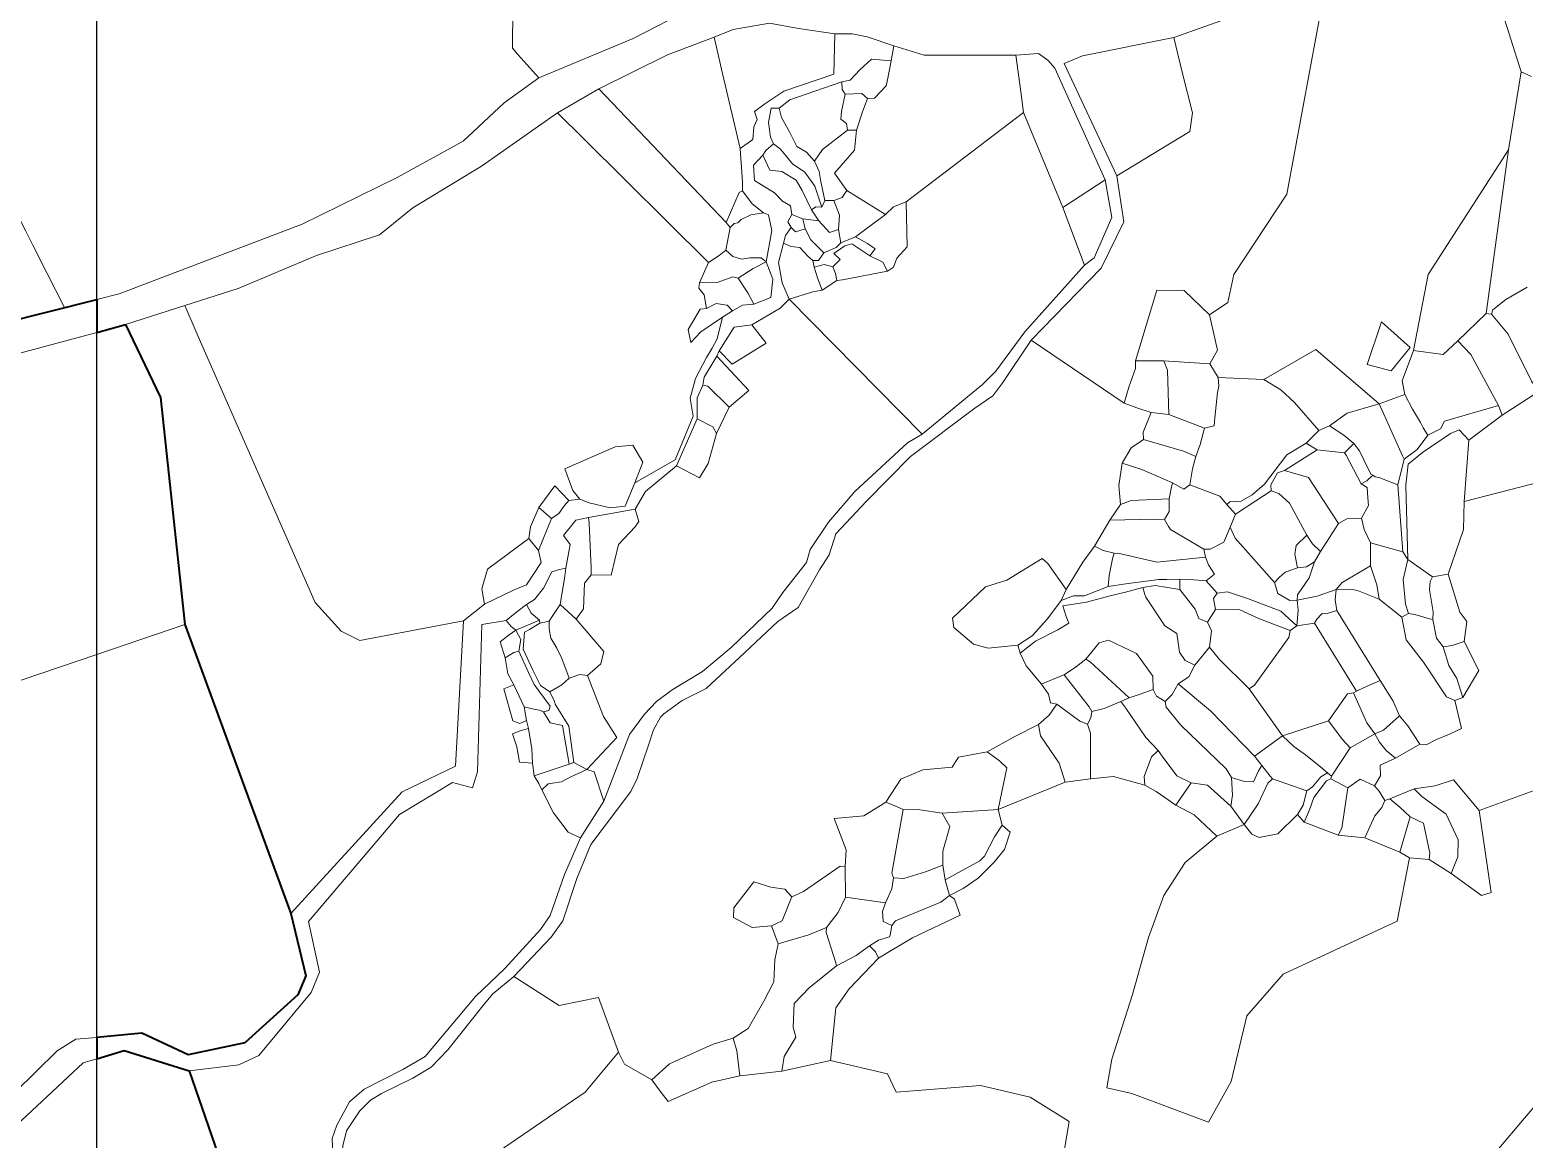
# Model space of a CAD drawing. Header units: metres. Extents: x 548568 to 557107, y 1817749 to 1829427.
# Drawn here: x 551983.1 to 552359.2, y 1822518.9 to 1822798.1 of the extents above; entities that cross this region are included whole.
import ezdxf

# ---------------------------------------------------------------- set-up
doc = ezdxf.new("R2010")
doc.units = ezdxf.units.M
doc.header["$LTSCALE"] = 28
doc.linetypes.add('LONG_DASHED', pattern=[7.5, 6, -1.5])
for name, color, linetype, lineweight in [('10', 7, 'Continuous', 13), ('23', 7, 'Continuous', 13), ('31', 7, 'Continuous', 13), ('32', 7, 'Continuous', 13), ('34', 7, 'LONG_DASHED', 40), ('54', 7, 'Continuous', 25)]:
    doc.layers.add(name, color=color, linetype=linetype, lineweight=lineweight)

msp = doc.modelspace()

# ---------------------------------------------------------------- linework, layer by layer
at = {"layer": '10'}
for p, q in [((552111.21, 1822786.01), (552105.96, 1822791.92)), ((552199.95, 1822790.29), (552198.92, 1822785.07)), ((552355.33, 1822767.86), (552358.45, 1822787.55)), ((552358.45, 1822787.55), (552361.1, 1822786.32)), ((552191.2, 1822772.86), (552188.89, 1822772.82)), ((552355.33, 1822767.86), (552349.67, 1822726.72)), ((552182.22, 1822759.89), (552183.2, 1822755.11)), ((552185.69, 1822762.01), (552188.8, 1822757.65)), ((552243.13, 1822753.41), (552253.82, 1822760.35)), ((552177.48, 1822757.65), (552179.9, 1822752.78)), ((552180.74, 1822758.74), (552182.45, 1822753.42)), ((552185.51, 1822755.18), (552183.2, 1822755.11)), ((552188.8, 1822757.65), (552198.49, 1822751.59)), ((552177.72, 1822750.52), (552174.91, 1822751.59)), ((552179.9, 1822752.78), (552181.74, 1822750.06)), ((552183.2, 1822755.11), (552182.45, 1822753.42)), ((552186.95, 1822751.43), (552186.67, 1822747.85)), ((552198.49, 1822751.59), (552190.9, 1822745.99)), ((552248.57, 1822738.88), (552243.13, 1822753.41)), ((552159.39, 1822748.34), (552158.31, 1822742.63)), ((552159.39, 1822748.34), (552158.41, 1822749.59)), ((552178.29, 1822748.02), (552177.72, 1822750.52)), ((552177.72, 1822750.52), (552181.74, 1822750.06)), ((552178.29, 1822748.02), (552179.67, 1822745.27)), ((552186.67, 1822747.85), (552187.22, 1822744.47)), ((552179.67, 1822745.27), (552182.99, 1822741.94)), ((552187.22, 1822744.47), (552190.9, 1822745.99)), ((552197.78, 1822739.59), (552194.57, 1822741.24)), ((552153.91, 1822739.53), (552151.71, 1822734.42)), ((552180.18, 1822740.07), (552180.53, 1822738.34)), ((552199, 1822737.36), (552197.78, 1822739.59)), ((552182.53, 1822732.59), (552186.21, 1822735.03)), ((552207.76, 1822696.29), (552174.26, 1822730.34)), ((552022.14, 1822728.68), (552025.54, 1822720.94)), ((552342.5, 1822719.82), (552349.67, 1822726.72)), ((552349.67, 1822726.72), (552350.99, 1822726.56)), ((552007.24, 1822723.9), (552011.24, 1822715.56)), ((552007.24, 1822723.9), (552011.24, 1822715.56)), ((552258.54, 1822704.1), (552235.18, 1822719.95)), ((552282.18, 1822710.63), (552280.14, 1822714)), ((552282.18, 1822710.63), (552293.7, 1822710.06)), ((552329.22, 1822706.34), (552322.78, 1822703.99)), ((552155.97, 1822696.51), (552159.15, 1822703.09)), ((552269.77, 1822701.29), (552265.37, 1822701.76)), ((552278.8, 1822697.87), (552269.77, 1822701.29)), ((552345.32, 1822694.83), (552353.67, 1822701.12)), ((552304.36, 1822694.05), (552307.55, 1822697.23)), ((552307.55, 1822697.23), (552310.23, 1822698.4)), ((552298.93, 1822687.2), (552307.16, 1822692.38)), ((552327.44, 1822683.62), (552329.05, 1822690.01)), ((552344.12, 1822679.38), (552384.94, 1822689.96)), ((552328.67, 1822666.71), (552327.44, 1822683.62)), ((552111.25, 1822677.86), (552114.45, 1822675.1)), ((552254.97, 1822674.65), (552257.66, 1822678.62)), ((552251.09, 1822668.17), (552254.97, 1822674.65)), ((552312.49, 1822673.84), (552307.95, 1822666.77)), ((552108.75, 1822670.04), (552111.18, 1822667.07)), ((552320.59, 1822663.19), (552320.54, 1822668.94)), ((552328.67, 1822666.71), (552320.54, 1822668.94)), ((552307.95, 1822666.77), (552306.46, 1822664.23)), ((552329.94, 1822664.78), (552328.67, 1822666.71)), ((552272.56, 1822657.2), (552272.59, 1822659.84)), ((552281.95, 1822656.31), (552279.21, 1822659.4)), ((552242.72, 1822654.46), (552239.23, 1822649.89)), ((552242.72, 1822654.46), (552243.99, 1822657.25)), ((552322.72, 1822654.82), (552328.43, 1822650.28)), ((552116.58, 1822653.42), (552120.62, 1822649.78)), ((552235.38, 1822645.59), (552239.23, 1822649.89)), ((552281.56, 1822652.17), (552279.5, 1822649.03)), ((552322.99, 1822634.37), (552312.08, 1822651.94)), ((552000, 1822640.9), (552022.15, 1822648.41)), ((552022.15, 1822648.41), (552048.8, 1822575.73)), ((552022.15, 1822648.41), (552048.8, 1822575.73)), ((552105.49, 1822646.96), (552111.4, 1822649.56)), ((552111.4, 1822649.56), (552111.46, 1822648.77)), ((552113.84, 1822649.23), (552111.46, 1822648.77)), ((552302.03, 1822648.1), (552300.38, 1822646.93)), ((552302.03, 1822648.1), (552306.44, 1822648.8)), ((552317.03, 1822631.69), (552306.44, 1822648.8)), ((552235.38, 1822645.59), (552231.8, 1822643.19)), ((552231.8, 1822643.19), (552232.41, 1822641.2)), ((552280.05, 1822642.74), (552276.36, 1822638.22)), ((552246.53, 1822637.86), (552248.88, 1822639.69)), ((552126.86, 1822638.49), (552123.49, 1822635.59)), ((552243.43, 1822635.75), (552241.12, 1822634.81)), ((552246.53, 1822637.86), (552243.43, 1822635.75)), ((552237.73, 1822633.44), (552241.12, 1822634.81)), ((552298.41, 1822620.44), (552290.01, 1822632.21)), ((552316.27, 1822631.23), (552317.03, 1822631.69)), ((552114.11, 1822627.89), (552113.74, 1822626.81)), ((552259.82, 1822630.01), (552257.73, 1822629.09)), ((552343.77, 1822630.06), (552341.76, 1822629.28)), ((552113.74, 1822626.81), (552112.43, 1822626.48)), ((552309.95, 1822624.19), (552298.41, 1822620.44)), ((552298.41, 1822620.44), (552291.4, 1822615.27)), ((552315.46, 1822617.37), (552321.63, 1822620.92)), ((552310.72, 1822610.25), (552315.46, 1822617.37)), ((552333.01, 1822618.34), (552326.86, 1822614.77)), ((552110.04, 1822610.32), (552109.68, 1822613.5)), ((552110.04, 1822610.32), (552118.84, 1822613.26)), ((552118.84, 1822613.26), (552120.09, 1822613.73)), ((552120.09, 1822613.73), (552123.29, 1822611.9)), ((552293.22, 1822612.97), (552291.4, 1822615.27)), ((552226.83, 1822601.86), (552243.71, 1822608.77)), ((552243.71, 1822608.77), (552250.1, 1822609.59)), ((552275.41, 1822608.6), (552271.56, 1822602.92)), ((552295.89, 1822609.58), (552304.55, 1822606.53)), ((552310.72, 1822610.25), (552309.76, 1822611.07)), ((552310.6, 1822609.6), (552310.72, 1822610.25)), ((552310.6, 1822609.6), (552314.84, 1822607.33)), ((552347.94, 1822601.61), (552370.35, 1822609.8)), ((552331.57, 1822607.05), (552325.42, 1822604.57)), ((552212.79, 1822600.94), (552226.83, 1822601.86)), ((552227.88, 1822597.95), (552226.83, 1822601.86)), ((552285.42, 1822602.72), (552288.78, 1822598.06)), ((552324.19, 1822604.12), (552325.42, 1822604.57)), ((552350.95, 1822580.95), (552347.94, 1822601.61)), ((552281.86, 1822595.19), (552288.78, 1822598.06)), ((552302.16, 1822600.62), (552303.87, 1822598.72)), ((552303.87, 1822598.72), (552312.43, 1822595.39)), ((552312.43, 1822595.39), (552319.15, 1822594.72)), ((552319.15, 1822594.72), (552327.93, 1822591.11)), ((552330.39, 1822589.74), (552335.34, 1822589.29)), ((552188.38, 1822587.52), (552188.41, 1822579.79)), ((552212.92, 1822587.83), (552213.51, 1822584.14)), ((552335.34, 1822589.29), (552340.88, 1822585.74)), ((552213.51, 1822584.14), (552214.61, 1822580.2)), ((552188.41, 1822579.79), (552198.48, 1822578.41)), ((552171.52, 1822568.06), (552169.82, 1822572.58)), ((552172.39, 1822536), (552184.68, 1822538.7)), ((552172.39, 1822536), (552161.81, 1822534.85)), ((552369.26, 1822535.99), (552350.95, 1822514.3)), ((552240.7, 1822499.4), (552244.74, 1822523.37))]:
    msp.add_line(p, q, dxfattribs=at)
for points in [[(552358.45, 1822787.55), (552350.67, 1822812.29), (552347.79, 1822821.47)], [(552105.96, 1822791.92), (552104.58, 1822793.47), (552104.82, 1822813.54)], [(552280.07, 1822726.39), (552284.62, 1822729.44), (552286.2, 1822736.53), (552299.51, 1822756.73), (552307.24, 1822798.37), (552309.15, 1822808.69)], [(552155.35, 1822796.25), (552157.5, 1822787.07), (552161.93, 1822768.2)], [(552256.68, 1822761.37), (552275.12, 1822772.5), (552275.74, 1822777.23), (552273.19, 1822787.45), (552271.02, 1822796.13)], [(552233.25, 1822777.32), (552232.63, 1822781.92), (552231.31, 1822791.74)], [(552126.36, 1822783.23), (552133.13, 1822776.12), (552158.41, 1822749.59)], [(552188.89, 1822772.82), (552188.68, 1822774.52), (552187.24, 1822775.64), (552187.38, 1822777.52), (552188.34, 1822781.89)], [(552188.34, 1822781.89), (552187.61, 1822783.11), (552187.52, 1822785.02)], [(552188.34, 1822781.89), (552192.53, 1822782.04), (552193.99, 1822780.83)], [(552198.92, 1822785.07), (552198.7, 1822783.98), (552195.7, 1822780.88), (552193.99, 1822780.83)], [(552171.7, 1822778.42), (552172.31, 1822776), (552174.4, 1822772.22), (552176.15, 1822768.74), (552178.6, 1822767.28), (552180.65, 1822765.05)], [(552193.99, 1822780.83), (552192.74, 1822777.49), (552191.2, 1822772.86)], [(552115.96, 1822777.2), (552122.66, 1822770.55), (552153.91, 1822739.53)], [(552243.13, 1822753.41), (552233.25, 1822777.32), (552203.68, 1822754.78)], [(552180.65, 1822765.05), (552182.62, 1822768.01), (552188.89, 1822772.82)], [(552191.2, 1822772.86), (552190.69, 1822767.81), (552185.69, 1822762.01)], [(551950.71, 1822748.82), (551971.61, 1822768.04), (551982.1, 1822747.44), (551983.91, 1822743.89), (551987.45, 1822736.92), (551991.89, 1822728.19)], [(552167.61, 1822766.57), (552169.37, 1822762.77), (552172.41, 1822762.47), (552176.02, 1822760.27), (552177.48, 1822757.65)], [(552180.74, 1822758.74), (552178.17, 1822762.3), (552175.11, 1822764.37), (552172.08, 1822768.04), (552170.31, 1822769.37)], [(552355.33, 1822767.86), (552335.07, 1822736.55), (552331.38, 1822717.38)], [(552180.65, 1822765.05), (552181.8, 1822762.46), (552182.22, 1822759.89)], [(552158.41, 1822749.59), (552161.67, 1822757.12), (552162.51, 1822757.6)], [(552188.8, 1822757.65), (552187.55, 1822755.93), (552185.51, 1822755.18), (552186.95, 1822751.43)], [(552159.39, 1822748.34), (552160.41, 1822749.34), (552161.35, 1822749.55), (552162.17, 1822750.36), (552164.63, 1822751.56), (552167.8, 1822752.02)], [(552182.45, 1822753.42), (552180.96, 1822753.55), (552179.9, 1822752.78)], [(552203.68, 1822754.78), (552200.5, 1822753.53), (552198.49, 1822751.59)], [(552201.32, 1822740.66), (552203.94, 1822743.48), (552203.68, 1822754.78)], [(552174.74, 1822748.38), (552175.8, 1822747.22), (552178.29, 1822748.02)], [(552181.74, 1822750.06), (552184.43, 1822747.11), (552186.67, 1822747.85)], [(552172.82, 1822744.38), (552174.65, 1822743.59), (552176.92, 1822743.32), (552178.93, 1822741.17), (552180.18, 1822740.07)], [(552182.99, 1822741.94), (552186.05, 1822743.33), (552187.22, 1822744.47)], [(552194.57, 1822741.24), (552190.05, 1822744.24), (552188.27, 1822743.71), (552185.53, 1822741.79), (552187.08, 1822740.28), (552185.27, 1822738.43)], [(552190.9, 1822745.99), (552193.99, 1822744.32), (552195.93, 1822742.95), (552194.57, 1822741.24)], [(552158.31, 1822742.63), (552156.66, 1822741.26), (552153.91, 1822739.53)], [(552168.45, 1822739.7), (552167.17, 1822740.74), (552164.35, 1822740.71), (552162.32, 1822740.41), (552160.05, 1822741.07), (552158.31, 1822742.63)], [(552182.99, 1822741.94), (552181.65, 1822740.08), (552180.18, 1822740.07)], [(552199, 1822737.36), (552200.54, 1822738.33), (552201.32, 1822740.66)], [(552161.45, 1822735.57), (552165.15, 1822738.01), (552168.45, 1822739.7)], [(552185.27, 1822738.43), (552183.09, 1822739.01), (552180.53, 1822738.34)], [(552180.53, 1822738.34), (552181.41, 1822735.71), (552182.53, 1822732.59)], [(552186.21, 1822735.03), (552185.92, 1822736.76), (552185.27, 1822738.43)], [(552186.21, 1822735.03), (552187.65, 1822735.15), (552199, 1822737.36)], [(552151.71, 1822734.42), (552151.5, 1822733.05), (552152.82, 1822731.43), (552153.45, 1822728)], [(552151.71, 1822734.42), (552156.09, 1822734.54), (552160.07, 1822735.91), (552161.45, 1822735.57)], [(552161.45, 1822735.57), (552163.87, 1822731.9), (552165.32, 1822729.04)], [(552350.99, 1822726.56), (552351.36, 1822727.63), (552354.62, 1822730.26), (552359.99, 1822733.29)], [(552159.96, 1822727.36), (552158.65, 1822728.77), (552155.91, 1822729.2), (552153.45, 1822728)], [(552174.26, 1822730.34), (552180.19, 1822732.12), (552182.53, 1822732.59)], [(552280.07, 1822726.39), (552273.65, 1822732.45), (552266.82, 1822732.59), (552261.45, 1822714.79)], [(552153.45, 1822728), (552151.85, 1822727.83), (552148.82, 1822722.65), (552149.5, 1822719.41), (552152.05, 1822722.05), (552157.46, 1822725.81)], [(552280.14, 1822714), (552282.03, 1822717.51), (552280.07, 1822726.39)], [(552362.92, 1822707.06), (552361.05, 1822709.64), (552355.22, 1822721.51), (552350.99, 1822726.56)], [(552156.62, 1822717.28), (552159.88, 1822713.94), (552168.43, 1822719.27), (552164.86, 1822723.85)], [(552025.54, 1822720.94), (552054.96, 1822653.95), (552061.47, 1822646.75), (552066.23, 1822644.42), (552092.25, 1822649.37)], [(552293.7, 1822710.06), (552306.78, 1822717.65), (552322.78, 1822703.99)], [(552331.38, 1822717.38), (552338.85, 1822716.35), (552342.5, 1822719.82)], [(552352.81, 1822703.57), (552345.78, 1822716.4), (552342.5, 1822719.82)], [(552011.24, 1822715.56), (552016.03, 1822705.57), (552022.15, 1822648.41)], [(552011.24, 1822715.56), (552016.03, 1822705.57), (552022.15, 1822648.41)], [(552159.15, 1822703.09), (552164.1, 1822707.29), (552156.02, 1822715.96)], [(552261.45, 1822714.79), (552261.42, 1822712.88), (552259.77, 1822708.15), (552258.54, 1822704.1)], [(552261.45, 1822714.79), (552268.57, 1822714.82), (552280.14, 1822714)], [(552269.77, 1822701.29), (552269.46, 1822712.48), (552268.57, 1822714.82)], [(552329.22, 1822706.34), (552328.52, 1822709.78), (552331.38, 1822717.38)], [(552278.8, 1822697.87), (552281.24, 1822698.47), (552281.34, 1822700.45), (552282.06, 1822706.83), (552282.38, 1822708.42), (552282.18, 1822710.63)], [(552293.7, 1822710.06), (552298.01, 1822707.47), (552301.44, 1822704.28), (552307.55, 1822697.23)], [(552152.48, 1822708.68), (552153.79, 1822708.4), (552159.15, 1822703.09)], [(552334.97, 1822696.07), (552333.8, 1822697.89), (552333.1, 1822699.3), (552331.12, 1822702.66), (552329.22, 1822706.34)], [(552362.92, 1822707.06), (552353.67, 1822701.12), (552352.81, 1822703.57)], [(552258.54, 1822704.1), (552261.75, 1822702.94), (552265.37, 1822701.76)], [(552322.78, 1822703.99), (552314.7, 1822701.59), (552310.23, 1822698.4)], [(552329.05, 1822690.01), (552328.61, 1822690.91), (552322.78, 1822703.99)], [(552334.97, 1822696.07), (552338.17, 1822697.65), (552339.22, 1822699.64), (552352.81, 1822703.57)], [(552151.1, 1822700.23), (552155.01, 1822698.2), (552155.97, 1822696.51)], [(552263.4, 1822694.95), (552263.31, 1822696.87), (552265.37, 1822701.76)], [(552145.9, 1822688.39), (552151.7, 1822685.38), (552153.86, 1822688.95), (552155.97, 1822696.51)], [(552276.56, 1822690.74), (552277.65, 1822693.75), (552278.8, 1822697.87)], [(552310.23, 1822698.4), (552313.88, 1822696.07), (552316.4, 1822694)], [(552329.05, 1822690.01), (552332.29, 1822692.45), (552334.97, 1822696.07)], [(551929.26, 1822693.79), (551948.48, 1822623.42), (552000, 1822640.9)], [(552121.53, 1822680.01), (552119.84, 1822682.13), (552117.78, 1822687.63), (552130.46, 1822693.11), (552134.91, 1822693.55), (552137.41, 1822689.29), (552135.37, 1822684.05)], [(552258.05, 1822689), (552260.29, 1822692.93), (552263.4, 1822694.95)], [(552263.4, 1822694.95), (552273.46, 1822692.05), (552276.56, 1822690.74)], [(552284.41, 1822678.67), (552285.16, 1822679.26), (552288.04, 1822679.45), (552290.74, 1822681.03), (552293.89, 1822683.76), (552297.93, 1822689.01), (552299.47, 1822691.17), (552304.36, 1822694.05)], [(552316.4, 1822694), (552314.92, 1822692.59), (552314.05, 1822691.61), (552307.16, 1822692.38), (552304.36, 1822694.05)], [(552314.05, 1822691.61), (552314.42, 1822691.04), (552318.22, 1822683.83)], [(552321.16, 1822685.97), (552320.71, 1822686.16), (552319.98, 1822687.6), (552317.79, 1822692.17), (552316.4, 1822694)], [(552258.05, 1822689), (552257.22, 1822683.43), (552257.66, 1822678.62)], [(552270.69, 1822684.1), (552263.03, 1822687.4), (552258.05, 1822689)], [(552276.56, 1822690.74), (552275.74, 1822687.64), (552275.12, 1822683.61)], [(552269.91, 1822680.07), (552270.36, 1822682.65), (552270.69, 1822684.1)], [(552270.69, 1822684.1), (552273.59, 1822682.53), (552275.12, 1822683.61)], [(552298.93, 1822687.2), (552297.11, 1822686.61), (552295.46, 1822683.59), (552295.57, 1822682.11)], [(552298.93, 1822687.2), (552304.92, 1822685.43), (552312.49, 1822673.84)], [(552318.22, 1822683.83), (552319.67, 1822684.61), (552321.16, 1822685.97)], [(552318.31, 1822675.19), (552320.02, 1822678.38), (552319.92, 1822680.32), (552319.7, 1822682.94), (552318.22, 1822683.83)], [(552321.16, 1822685.97), (552321.72, 1822685.62), (552322.88, 1822685.33), (552327.44, 1822683.62)], [(552111.25, 1822677.86), (552115.3, 1822683.35), (552118.76, 1822679.61)], [(552257.66, 1822678.62), (552260.28, 1822679.6), (552269.91, 1822680.07)], [(552269.91, 1822680.07), (552269.86, 1822676.9), (552268.7, 1822674.87)], [(552275.12, 1822683.61), (552282.65, 1822680.71), (552284.41, 1822678.67)], [(552295.57, 1822682.11), (552291.67, 1822679.59), (552286.58, 1822676.17)], [(552304.51, 1822670.93), (552300.19, 1822678.94), (552297.52, 1822681.42), (552295.57, 1822682.11)], [(552111.25, 1822677.86), (552109.17, 1822673.01), (552108.75, 1822670.04)], [(552135.45, 1822672.97), (552136.42, 1822674.31), (552135.45, 1822677.47)], [(552284.41, 1822678.67), (552286.58, 1822676.17), (552285.21, 1822672.92)], [(552124.38, 1822660.91), (552124.38, 1822662.63), (552123.94, 1822673.96), (552123.71, 1822675.35)], [(552135.45, 1822672.97), (552131.33, 1822668.53), (552129.44, 1822660.83), (552124.38, 1822660.91)], [(552268.7, 1822674.87), (552266.18, 1822674.91), (552254.97, 1822674.65)], [(552268.7, 1822674.87), (552269.71, 1822673.1), (552270.26, 1822672.33), (552278.59, 1822667.36), (552279.06, 1822665.34)], [(552278.59, 1822667.36), (552280.2, 1822667.41), (552283.65, 1822669.19), (552285.21, 1822672.92)], [(552285.21, 1822672.92), (552286.51, 1822670.14), (552296.39, 1822659.01)], [(552312.49, 1822673.84), (552314.64, 1822675.04), (552318.31, 1822675.19)], [(552320.54, 1822668.94), (552318.96, 1822672.33), (552318.31, 1822675.19)], [(552097.54, 1822653.52), (552096.92, 1822657.44), (552098.36, 1822662.39), (552108.75, 1822670.04)], [(552302.17, 1822662.66), (552301.48, 1822666.14), (552301.87, 1822668.35), (552304.51, 1822670.93)], [(552304.51, 1822670.93), (552305.99, 1822668.76), (552307.95, 1822666.77)], [(552231.8, 1822643.19), (552224.36, 1822642.47), (552220.6, 1822643.48), (552215.68, 1822647.71), (552215.33, 1822650.06), (552223.7, 1822657.91), (552228.99, 1822659.58), (552237.9, 1822665.04), (552239.34, 1822663.82), (552243.99, 1822657.25)], [(552243.99, 1822657.25), (552248.18, 1822664.1), (552251.09, 1822668.17)], [(552251.09, 1822668.17), (552253.24, 1822667.02), (552256.02, 1822666.36)], [(552256.02, 1822666.36), (552255.66, 1822664.92), (552254.8, 1822660.78), (552254.55, 1822657.95)], [(552256.02, 1822666.36), (552257.72, 1822666.23), (552266.82, 1822664.08), (552279.06, 1822665.34)], [(552279.21, 1822659.4), (552281.32, 1822661.09), (552279.8, 1822663.43), (552279.06, 1822665.34)], [(552118.06, 1822662.61), (552117.82, 1822660.59), (552116.58, 1822653.42)], [(552296.39, 1822659.01), (552297.53, 1822660.28), (552299.12, 1822661.57), (552302.17, 1822662.66)], [(552302.1, 1822654.59), (552302.19, 1822655.92), (552305.12, 1822660.14), (552306.46, 1822664.23)], [(552306.46, 1822664.23), (552304.41, 1822662.98), (552302.17, 1822662.66)], [(552311.95, 1822657.2), (552313.39, 1822659.03), (552320.59, 1822663.19)], [(552322.72, 1822654.82), (552322.12, 1822658.42), (552320.59, 1822663.19)], [(552330.09, 1822651.16), (552329.36, 1822653.58), (552328.75, 1822659.72), (552329.94, 1822664.78)], [(552120.62, 1822649.78), (552122.45, 1822652.39), (552122.76, 1822658.81), (552124.38, 1822660.91)], [(552242.72, 1822654.46), (552245.81, 1822655.61), (552248.59, 1822655.63), (552254.55, 1822657.95)], [(552263.3, 1822657.71), (552258.91, 1822656.57), (552255.06, 1822655.64), (552249.06, 1822654.03), (552243.16, 1822653.12)], [(552254.55, 1822657.95), (552258.97, 1822658.69), (552267.26, 1822659.76), (552269.34, 1822659.74), (552272.59, 1822659.84)], [(552272.56, 1822657.2), (552266.36, 1822658.22), (552263.3, 1822657.71)], [(552276.36, 1822638.22), (552273.91, 1822639.33), (552272.52, 1822641.43), (552271.79, 1822646.15), (552268.79, 1822648.09), (552263.98, 1822655.32), (552263.78, 1822655.98), (552263.3, 1822657.71)], [(552279.21, 1822659.4), (552275.07, 1822659.75), (552272.59, 1822659.84)], [(552302.1, 1822654.59), (552300.28, 1822654.48), (552297.2, 1822656.2), (552296.39, 1822659.01)], [(552336.27, 1822649.66), (552336.33, 1822651.64), (552335.43, 1822657.13), (552335.6, 1822659.27), (552336.19, 1822660.44)], [(552340.08, 1822661.09), (552343.03, 1822651.54), (552344.81, 1822649.19), (552344.13, 1822644.12)], [(552279.5, 1822649.03), (552277.38, 1822649.95), (552276.44, 1822652.29), (552272.56, 1822657.2)], [(552281.56, 1822652.17), (552281.05, 1822654.95), (552281.95, 1822656.31)], [(552281.95, 1822656.31), (552284.6, 1822656.65), (552289.83, 1822654.87), (552297.99, 1822651.75), (552302.03, 1822648.1)], [(552302.1, 1822654.59), (552302.38, 1822652.03), (552302.03, 1822648.1)], [(552311.95, 1822657.2), (552307.12, 1822655.56), (552302.1, 1822654.59)], [(552312.08, 1822651.94), (552311.63, 1822654.67), (552311.95, 1822657.2)], [(552311.95, 1822657.2), (552315.56, 1822657.32), (552317.26, 1822657.01), (552322.72, 1822654.82)], [(552111.4, 1822649.56), (552109.28, 1822651.28), (552108.11, 1822653.43)], [(552113.84, 1822649.23), (552114.62, 1822650.4), (552116.58, 1822653.42)], [(552244.6, 1822648.79), (552243.96, 1822650.44), (552243.16, 1822653.12)], [(552300.38, 1822646.93), (552292.58, 1822649.84), (552287.65, 1822652.15), (552281.56, 1822652.17)], [(552306.44, 1822648.8), (552307.01, 1822649.73), (552308.36, 1822651.18), (552309.43, 1822651.09), (552312.08, 1822651.94)], [(552341.76, 1822629.28), (552339.71, 1822630.22), (552333.86, 1822638.95), (552329.51, 1822644.6), (552328.43, 1822650.28), (552330.09, 1822651.16)], [(552330.09, 1822651.16), (552331.72, 1822650.94), (552335.41, 1822649.89), (552336.27, 1822649.66)], [(552102.8, 1822640.06), (552101.55, 1822644.1), (552103.8, 1822645.79), (552105.49, 1822646.96)], [(552103.06, 1822649.44), (552104.31, 1822647.91), (552105.49, 1822646.96)], [(552105.49, 1822646.96), (552106.71, 1822644.65), (552106.2, 1822641.75)], [(552111.46, 1822648.77), (552108.9, 1822647.16), (552107.66, 1822646.46), (552107.3, 1822642.21), (552109.7, 1822636.96), (552111.66, 1822633.09), (552114.01, 1822631.46)], [(552113.84, 1822649.23), (552113.88, 1822647.36), (552114.25, 1822645), (552115.75, 1822642.45), (552117.07, 1822639.87), (552118.85, 1822634.93)], [(552120.62, 1822649.78), (552127.62, 1822641.67), (552126.86, 1822638.49)], [(552232.41, 1822641.2), (552236.24, 1822644.23), (552241.87, 1822647.11), (552244.6, 1822648.79)], [(552280.05, 1822642.74), (552280.51, 1822646.83), (552279.5, 1822649.03)], [(552290.01, 1822632.21), (552291.35, 1822633.13), (552300, 1822645.12), (552300.38, 1822646.93)], [(552336.27, 1822649.66), (552337.2, 1822644.96), (552338.83, 1822642.82)], [(552265.86, 1822632.09), (552265.81, 1822635.39), (552261.69, 1822641.09), (552254.62, 1822644.49), (552252.24, 1822643.83), (552248.88, 1822639.69)], [(552290.01, 1822632.21), (552282.58, 1822639.65), (552280.05, 1822642.74)], [(552338.83, 1822642.82), (552341.11, 1822643.12), (552344.13, 1822644.12)], [(552343.77, 1822630.06), (552342.25, 1822634.83), (552340.25, 1822638.07), (552338.83, 1822642.82)], [(552344.13, 1822644.12), (552347.86, 1822636.86), (552343.77, 1822630.06)], [(552106.2, 1822641.75), (552104.91, 1822641.41), (552102.8, 1822640.06)], [(552102.8, 1822640.06), (552103.42, 1822636.02), (552104.94, 1822633.23)], [(552114.11, 1822627.89), (552110.1, 1822633.36), (552108.67, 1822636.32), (552106.2, 1822641.75)], [(552232.41, 1822641.2), (552233.87, 1822638.05), (552237.73, 1822633.44)], [(552248.88, 1822639.69), (552250.01, 1822639.07), (552259.82, 1822630.01)], [(552118.85, 1822634.93), (552117.02, 1822633.24), (552114.01, 1822631.46)], [(552123.49, 1822635.59), (552121.52, 1822635.81), (552118.85, 1822634.93)], [(552123.29, 1822611.9), (552130.88, 1822619.98), (552127.48, 1822625.31), (552123.49, 1822635.59)], [(552250.43, 1822626.53), (552249.71, 1822627.7), (552243.43, 1822635.75)], [(552272.18, 1822633.46), (552274.84, 1822635.24), (552276.36, 1822638.22)], [(552108.17, 1822624.28), (552106.43, 1822623.51), (552104.66, 1822624.22), (552102.46, 1822632.27), (552104.94, 1822633.23)], [(552107.59, 1822627.71), (552106.27, 1822630.41), (552104.94, 1822633.23)], [(552114.01, 1822631.46), (552115.16, 1822629.05), (552115.36, 1822628.41)], [(552237.73, 1822633.44), (552239.53, 1822630.92), (552240.03, 1822628.73), (552241.6, 1822628.37)], [(552259.82, 1822630.01), (552262.58, 1822630.88), (552265.86, 1822632.09)], [(552265.86, 1822632.09), (552266.69, 1822630.4), (552268.91, 1822629.04)], [(552268.91, 1822629.04), (552270.63, 1822630.83), (552272.18, 1822633.46)], [(552291.4, 1822615.27), (552280.26, 1822626.69), (552272.18, 1822633.46)], [(552316.27, 1822631.23), (552314.77, 1822630.94), (552309.95, 1822624.19)], [(552321.63, 1822620.92), (552319.65, 1822623.71), (552316.27, 1822631.23)], [(552317.03, 1822631.69), (552318.98, 1822632.54), (552322.99, 1822634.37)], [(552322.99, 1822634.37), (552326.3, 1822629.1), (552327.84, 1822625.48)], [(552109.68, 1822613.5), (552109.49, 1822617.11), (552108.64, 1822622.28), (552108.17, 1822624.28), (552107.59, 1822627.71)], [(552112.43, 1822626.48), (552111.45, 1822626.84), (552109.97, 1822627.16), (552107.59, 1822627.71)], [(552115.36, 1822628.41), (552118.8, 1822622.86), (552120.09, 1822613.73)], [(552241.6, 1822628.37), (552239.68, 1822625.64), (552237.01, 1822623.24)], [(552249.34, 1822623.36), (552247.43, 1822624.14), (552241.6, 1822628.37)], [(552257.73, 1822629.09), (552253.55, 1822627.27), (552250.43, 1822626.53)], [(552257.73, 1822629.09), (552258.94, 1822627.38), (552263.98, 1822620.02), (552267.08, 1822616.72)], [(552268.91, 1822629.04), (552269.09, 1822627.62), (552272.82, 1822623.13), (552284.22, 1822612.11), (552285.6, 1822609.96)], [(552333.01, 1822618.34), (552334.55, 1822618.16), (552337.14, 1822619.51), (552340.43, 1822620.82), (552343.44, 1822622.22), (552341.76, 1822629.28)], [(552118.84, 1822613.26), (552117.17, 1822623.04), (552114.13, 1822623.69), (552112.43, 1822626.48)], [(552249.34, 1822623.36), (552250.21, 1822624.9), (552250.43, 1822626.53)], [(552315.46, 1822617.37), (552313.43, 1822619.6), (552309.95, 1822624.19)], [(552327.84, 1822625.48), (552323.87, 1822621.85), (552321.63, 1822620.92)], [(552327.84, 1822625.48), (552329.96, 1822622.91), (552333.01, 1822618.34)], [(552109.68, 1822613.5), (552106.41, 1822613.76), (552105.71, 1822617.65), (552104.6, 1822620.88), (552106.58, 1822621.65), (552108.64, 1822622.28)], [(552224.08, 1822616.35), (552231.06, 1822620.23), (552237.01, 1822623.24)], [(552237.01, 1822623.24), (552237.51, 1822620.39), (552242.17, 1822613.51), (552243.71, 1822608.77)], [(552250.1, 1822609.59), (552250.07, 1822621.09), (552249.34, 1822623.36)], [(552309.76, 1822611.07), (552308.04, 1822612.51), (552304.22, 1822615.6), (552301.23, 1822617.71), (552298.41, 1822620.44)], [(552321.63, 1822620.92), (552322.85, 1822618.84), (552324.47, 1822616.73), (552326.86, 1822614.77)], [(552198.59, 1822603.73), (552202.32, 1822609.49), (552207.93, 1822611.85), (552215.24, 1822612.5), (552216.89, 1822615.08), (552224.08, 1822616.35)], [(552224.08, 1822616.35), (552227.19, 1822614.15), (552229.05, 1822612.32), (552226.83, 1822601.86)], [(552267.08, 1822616.72), (552265.45, 1822615.11), (552263.6, 1822610.16), (552263.75, 1822607.97)], [(552267.08, 1822616.72), (552268.11, 1822615.3), (552271.78, 1822610.38), (552275.41, 1822608.6)], [(552285.6, 1822609.96), (552288.83, 1822608.9), (552291.09, 1822608.87), (552292.38, 1822611.63), (552293.22, 1822612.97)], [(552293.22, 1822612.97), (552295.32, 1822610.22), (552295.89, 1822609.58)], [(552326.86, 1822614.77), (552322.97, 1822613.01), (552323.1, 1822610.34), (552321.55, 1822607.82)], [(552111.98, 1822606.83), (552111.21, 1822608.41), (552110.04, 1822610.32)], [(552111.98, 1822606.83), (552113.57, 1822608.3), (552116.95, 1822608.83), (552119.31, 1822610.09), (552123.29, 1822611.9)], [(552123.29, 1822611.9), (552125.18, 1822611.36), (552127.64, 1822603.96)], [(552250.1, 1822609.59), (552255.87, 1822610.14), (552263.75, 1822607.97)], [(552275.41, 1822608.6), (552279.57, 1822608.02), (552285.42, 1822602.72)], [(552285.42, 1822602.72), (552285.8, 1822605.51), (552285.6, 1822609.96)], [(552295.89, 1822609.58), (552294.76, 1822608.51), (552292.3, 1822603.3), (552288.78, 1822598.06)], [(552303.87, 1822598.72), (552305.22, 1822601.79), (552306.27, 1822604.86), (552309.46, 1822609.12), (552310.6, 1822609.6)], [(552304.55, 1822606.53), (552305.99, 1822607.6), (552308.02, 1822610.07), (552309.76, 1822611.07)], [(552314.84, 1822607.33), (552317.99, 1822609.5), (552321.55, 1822607.82)], [(552347.94, 1822601.61), (552341.45, 1822609.37), (552336.84, 1822607.83), (552331.57, 1822607.05)], [(552121.71, 1822594.7), (552118.61, 1822596.2), (552114.9, 1822601.06), (552111.98, 1822606.83)], [(552263.75, 1822607.97), (552266.62, 1822606.43), (552271.56, 1822602.92)], [(552302.16, 1822600.62), (552303.61, 1822602.92), (552304.55, 1822606.53)], [(552312.43, 1822595.39), (552313.35, 1822597.17), (552314.84, 1822607.33)], [(552321.55, 1822607.82), (552322.73, 1822606.49), (552323.5, 1822605.21), (552324.19, 1822604.12)], [(552331.57, 1822607.05), (552333.51, 1822605.13), (552339.57, 1822600.72)], [(552198.59, 1822603.73), (552193.01, 1822600.24), (552185.6, 1822599.6), (552188.56, 1822591.7), (552188.38, 1822587.52)], [(552202.91, 1822601.86), (552200.83, 1822602.81), (552198.59, 1822603.73)], [(552200.47, 1822584.67), (552200.12, 1822585.82), (552202.91, 1822601.86)], [(552212.79, 1822600.94), (552207.15, 1822601.81), (552202.91, 1822601.86)], [(552271.56, 1822602.92), (552276.14, 1822600.55), (552281.86, 1822595.19)], [(552324.19, 1822604.12), (552323.41, 1822602.38), (552321.64, 1822600.28), (552319.15, 1822594.72)], [(552325.42, 1822604.57), (552327.93, 1822602.46), (552330.55, 1822600.06)], [(552212.92, 1822587.83), (552212.93, 1822591.4), (552214.68, 1822597.59), (552212.79, 1822600.94)], [(552227.88, 1822597.95), (552225.92, 1822595), (552223.41, 1822590.11), (552222.2, 1822588.95), (552213.51, 1822584.14)], [(552214.61, 1822580.2), (552218.07, 1822582.01), (552221.85, 1822584.58), (552225.88, 1822588.63), (552228.47, 1822591.84), (552229.84, 1822596.17), (552227.88, 1822597.95)], [(552288.78, 1822598.06), (552290.66, 1822595.69), (552292.54, 1822594.86), (552297.26, 1822595.72), (552302.16, 1822600.62)], [(552335.34, 1822589.29), (552335.45, 1822590.87), (552333.87, 1822598.39), (552330.55, 1822600.06), (552327.93, 1822591.11), (552330.39, 1822589.74)], [(552339.57, 1822600.72), (552342.58, 1822594.24), (552342.56, 1822589.96), (552340.88, 1822585.74)], [(552281.86, 1822595.19), (552273.9, 1822588.56), (552268.55, 1822580.24), (552264.67, 1822569.62), (552260.63, 1822555.3), (552255.49, 1822539), (552254.22, 1822531.78), (552260.5, 1822530.36), (552279.79, 1822523.21), (552285.45, 1822533.41), (552289.4, 1822549.96), (552298.59, 1822560.41), (552327.27, 1822573.8), (552330.39, 1822589.74)], [(552188.38, 1822587.52), (552187.09, 1822587.59), (552177.85, 1822581.19), (552174.89, 1822579.89)], [(552200.47, 1822584.67), (552203.07, 1822584.47), (552208.6, 1822586.14), (552212.92, 1822587.83)], [(552174.89, 1822579.89), (552173.15, 1822581.82), (552169.65, 1822582.35), (552165.34, 1822583.69), (552160.3, 1822577.1), (552160.21, 1822574.7), (552164.93, 1822572.16), (552169.82, 1822572.58)], [(552198.48, 1822578.41), (552200.06, 1822581.93), (552200.47, 1822584.67)], [(552340.88, 1822585.74), (552348.49, 1822580.26), (552350.95, 1822580.95)], [(552174.89, 1822579.89), (552174.67, 1822579.27), (552172.45, 1822573.83), (552169.82, 1822572.58)], [(552183.64, 1822572.14), (552186.6, 1822575.91), (552188.41, 1822579.79)], [(552196.75, 1822564.43), (552199.54, 1822566.16), (552205.29, 1822569.53), (552217.29, 1822575.29), (552215.89, 1822579.26), (552214.61, 1822580.2)], [(552198.48, 1822578.41), (552197.72, 1822576.19), (552197.89, 1822573.68), (552200.07, 1822572.66)], [(552200.07, 1822572.66), (552200.97, 1822573.81), (552212.4, 1822578.52), (552214.61, 1822580.2)], [(552171.52, 1822568.06), (552179.22, 1822570.33), (552183.64, 1822572.14)], [(552183.64, 1822572.14), (552183.59, 1822570.88), (552186.03, 1822563.31), (552186.19, 1822562.5)], [(552194.5, 1822567.56), (552196.77, 1822568.95), (552199.47, 1822569.82), (552199.66, 1822570.25), (552200.07, 1822572.66)], [(552160.18, 1822544.33), (552163.94, 1822546.77), (552167.88, 1822553.66), (552170.39, 1822558.46), (552170.64, 1822564.06), (552171.52, 1822568.06)], [(552194.5, 1822567.56), (552191.14, 1822565.09), (552186.19, 1822562.5)], [(552196.75, 1822564.43), (552195.96, 1822566.05), (552194.5, 1822567.56)], [(552184.68, 1822538.7), (552185.97, 1822551.91), (552189.36, 1822556.71), (552196.75, 1822564.43)], [(552131.27, 1822540.77), (552126.29, 1822554.55), (552116.39, 1822552.56), (552104.99, 1822559.82)], [(552186.19, 1822562.5), (552179.24, 1822556.99), (552175.51, 1822553.05), (552175.26, 1822547.12), (552175.89, 1822544.57), (552172.99, 1822539.73), (552172.39, 1822536)], [(552160.18, 1822544.33), (552155.1, 1822542.83), (552144.1, 1822537.87), (552139.69, 1822533.83)], [(552161.81, 1822534.85), (552161.05, 1822541.1), (552160.18, 1822544.33)], [(552074.34, 1822499.09), (552082.86, 1822499.65), (552093, 1822498.45), (552097.18, 1822499.78), (552097.67, 1822504.83), (552097.1, 1822510.56), (552097.87, 1822513.61), (552122.94, 1822530.74), (552131.27, 1822540.77)], [(552131.27, 1822540.77), (552132.82, 1822537.76), (552139.69, 1822533.83)], [(552244.74, 1822523.37), (552234.93, 1822529.46), (552222.44, 1822532.38), (552201.21, 1822530.7), (552198.99, 1822535.31), (552184.68, 1822538.7)], [(552067.44, 1822500.69), (552044.41, 1822500.5), (552035.54, 1822500.68), (552023.24, 1822536.08)], [(552067.44, 1822500.69), (552044.41, 1822500.5), (552035.54, 1822500.68), (552023.24, 1822536.08)], [(552139.69, 1822533.83), (552142.04, 1822530.68), (552143.8, 1822528.38), (552154.75, 1822533.26), (552161.81, 1822534.85)]]:
    msp.add_lwpolyline(points, dxfattribs=at)
msp.add_lwpolyline([(552330.52, 1822718.14), (552325.76, 1822712.3), (552319.76, 1822713.85), (552323.36, 1822724.6)], close=True, dxfattribs=at)
at = {"layer": '23'}
for p, q in [((552271.02, 1822796.13), (552248.1, 1822791.58)), ((552126.36, 1822783.23), (552115.96, 1822777.2)), ((552000, 1822730.22), (552000.36, 1822730.31)), ((552022.14, 1822728.68), (552007.24, 1822723.9)), ((552007.24, 1822723.9), (552000, 1822721.95)), ((552007.24, 1822723.9), (552000, 1822721.95)), ((552127.64, 1822603.96), (552121.71, 1822594.7))]:
    msp.add_line(p, q, dxfattribs=at)
for points in [[(552271.02, 1822796.13), (552281.49, 1822799.89), (552295.11, 1822804.64), (552299.99, 1822805.98), (552309.15, 1822808.69)], [(552172.03, 1822807.35), (552169.97, 1822807.41), (552160.77, 1822806.46), (552152.27, 1822804.29), (552143.99, 1822800.56), (552134.97, 1822795.9), (552111.21, 1822786.01)], [(552185.7, 1822797.1), (552176.6, 1822798.42), (552169.31, 1822799.73), (552160.16, 1822798.19), (552155.35, 1822796.25)], [(552126.36, 1822783.23), (552143.6, 1822791.78), (552155.35, 1822796.25)], [(552231.31, 1822791.74), (552208.21, 1822791.74), (552200.61, 1822794.1)], [(552231.31, 1822791.74), (552237.04, 1822792.11), (552239.39, 1822790.48), (552241.11, 1822788.45), (552253.82, 1822760.35)], [(552256.68, 1822761.37), (552243.48, 1822789.6), (552248.1, 1822791.58)], [(552000.36, 1822730.31), (552005.61, 1822731.62), (552051.64, 1822749.17), (552075.61, 1822760.97), (552092.2, 1822770.04), (552102.5, 1822779.74), (552111.21, 1822786.01)], [(552022.14, 1822728.68), (552035.59, 1822732.99), (552055.26, 1822741.32), (552071.17, 1822746.48), (552079.55, 1822753.33), (552096.82, 1822763.81), (552115.96, 1822777.2)], [(552256.68, 1822761.37), (552258.48, 1822749.75), (552252.73, 1822738.14), (552235.18, 1822719.95)], [(552248.57, 1822738.88), (552251.04, 1822740.74), (552255.46, 1822750.89), (552253.82, 1822760.35)], [(552207.76, 1822696.29), (552222.9, 1822708.8), (552226.27, 1822712.21), (552233.52, 1822722.12), (552248.57, 1822738.88)], [(551964.38, 1822722.31), (551975.59, 1822724.1), (552000, 1822730.22)], [(551964.38, 1822722.31), (551975.59, 1822724.1), (551991.89, 1822728.19), (552000, 1822730.22)], [(552000, 1822721.95), (551977.16, 1822715.8), (551961.52, 1822714.19), (551937.64, 1822709.69), (551932.45, 1822707.72), (551926.56, 1822703.69)], [(552104.99, 1822559.82), (552114.33, 1822569.73), (552117.25, 1822573.87), (552120.83, 1822584.52), (552124.33, 1822593.08), (552134.42, 1822606.42), (552136.02, 1822609.69), (552138.86, 1822618.03), (552140.11, 1822621.94), (552141.88, 1822625.14), (552142.74, 1822625.91), (552147.29, 1822629.3), (552153.39, 1822632.32), (552161.75, 1822640.1), (552171.36, 1822649.21), (552176.47, 1822652.72), (552181.92, 1822662.17), (552184.28, 1822665.97), (552185.99, 1822671.23), (552193.71, 1822679.44), (552204.78, 1822690.7), (552220.99, 1822702.85), (552225.54, 1822705.98), (552228.03, 1822709.37), (552235.18, 1822719.95)], [(552127.64, 1822603.96), (552134.02, 1822620.71), (552137.83, 1822625.85), (552140.86, 1822629.06), (552144.84, 1822631.98), (552152.4, 1822636.6), (552159.67, 1822642.64), (552169.95, 1822652.57), (552172.67, 1822656.44), (552178.59, 1822664.04), (552179.51, 1822667.28), (552184.13, 1822674.21), (552190.79, 1822681.89), (552204.06, 1822694.17), (552207.76, 1822696.29)], [(552067.44, 1822500.69), (552059.47, 1822512.91), (552059.2, 1822519.04), (552060.43, 1822522.43), (552063.59, 1822528.28), (552067.25, 1822531.46), (552077.02, 1822536.44), (552082.61, 1822539.69), (552095.31, 1822554.8), (552102.69, 1822561.86), (552111.63, 1822571.66), (552114.12, 1822575.17), (552117.7, 1822585.51), (552121.71, 1822594.7)], [(552104.99, 1822559.82), (552099.69, 1822555.44), (552097.47, 1822552.88), (552088.3, 1822541.36), (552084.17, 1822537.05), (552079.54, 1822534.29), (552071.63, 1822530.43), (552068.84, 1822528.73), (552066.16, 1822526.05), (552062.81, 1822520.98), (552061.9, 1822517.2), (552062.18, 1822513.73), (552063.63, 1822510.49), (552065.33, 1822507.8), (552074.34, 1822499.09)]]:
    msp.add_lwpolyline(points, dxfattribs=at)
at = {"layer": '31'}
for points in [[(552329.94, 1822664.78), (552329.42, 1822683.47), (552330.07, 1822688.76), (552333.63, 1822691.68), (552340.72, 1822696.52), (552342.85, 1822697.41), (552345.32, 1822694.83)], [(552340.08, 1822661.09), (552343.94, 1822672.31), (552344.12, 1822679.38), (552345.32, 1822694.83)], [(552329.94, 1822664.78), (552336.19, 1822660.44), (552340.08, 1822661.09)]]:
    msp.add_lwpolyline(points, dxfattribs=at)
at = {"layer": '32'}
for p, q in [((552199.95, 1822790.29), (552200.61, 1822794.1)), ((552174.91, 1822751.59), (552174.57, 1822753.8)), ((552157.46, 1822725.81), (552159.96, 1822727.36)), ((552156.02, 1822715.96), (552156.62, 1822717.28)), ((552145.9, 1822688.39), (552151.1, 1822700.23)), ((552118.76, 1822679.61), (552121.53, 1822680.01)), ((552135.45, 1822677.47), (552123.71, 1822675.35)), ((552114.45, 1822675.1), (552111.18, 1822667.07)), ((552097.54, 1822653.52), (552092.25, 1822649.37))]:
    msp.add_line(p, q, dxfattribs=at)
for points in [[(552185.7, 1822797.1), (552185.47, 1822786.97), (552172.89, 1822782.69), (552168.1, 1822779.49), (552165.53, 1822777.53), (552166.23, 1822775.51), (552165.37, 1822773.66), (552165.08, 1822770.46), (552161.93, 1822768.2)], [(552200.61, 1822794.1), (552193.9, 1822796.31), (552190.09, 1822797.06), (552185.7, 1822797.1)], [(552199.95, 1822790.29), (552194.93, 1822790.75), (552192.07, 1822788.06), (552189.59, 1822785.43), (552187.52, 1822785.02)], [(552171.7, 1822778.42), (552174.42, 1822780.5), (552187.52, 1822785.02)], [(552170.31, 1822769.37), (552169.51, 1822771.04), (552169.07, 1822774.8), (552169.71, 1822778.36), (552171.7, 1822778.42)], [(552162.51, 1822757.6), (552162.5, 1822759.72), (552161.93, 1822768.2)], [(552174.57, 1822753.8), (552172.56, 1822754.98), (552170.59, 1822757.11), (552165.5, 1822760.17), (552165.23, 1822764.07), (552167.61, 1822766.57)], [(552170.31, 1822769.37), (552168.36, 1822767.7), (552167.61, 1822766.57)], [(552162.51, 1822757.6), (552164.94, 1822754.28), (552167.8, 1822752.02)], [(552167.8, 1822752.02), (552169.06, 1822751.5), (552169.89, 1822747.6), (552168.45, 1822739.7)], [(552174.74, 1822748.38), (552173.93, 1822749.75), (552174.91, 1822751.59)], [(552174.74, 1822748.38), (552173.31, 1822746.31), (552172.82, 1822744.38)], [(552172.82, 1822744.38), (552171.57, 1822739.5), (552172.5, 1822734.42), (552174.26, 1822730.34)], [(552168.45, 1822739.7), (552170.15, 1822735.3), (552169.67, 1822730.75), (552165.32, 1822729.04)], [(552159.96, 1822727.36), (552162.48, 1822728.82), (552165.32, 1822729.04)], [(552164.86, 1822723.85), (552172.01, 1822728.01), (552174.26, 1822730.34)], [(552135.37, 1822684.05), (552145.52, 1822689.83), (552150.06, 1822700.9), (552149.36, 1822705.42), (552150.67, 1822710.32), (552153.45, 1822715.64), (552154.83, 1822717.99), (552156.11, 1822720.29), (552157.46, 1822725.81)], [(552164.86, 1822723.85), (552160.39, 1822723.22), (552156.62, 1822717.28)], [(552152.48, 1822708.68), (552152.85, 1822710.67), (552156.02, 1822715.96)], [(552151.1, 1822700.23), (552151.11, 1822705.48), (552152.48, 1822708.68)], [(552135.45, 1822677.47), (552138.08, 1822681.89), (552145.9, 1822688.39)], [(552135.37, 1822684.05), (552133, 1822678.2), (552129.23, 1822677.82), (552123.89, 1822679.04), (552121.53, 1822680.01)], [(552114.45, 1822675.1), (552116.25, 1822676.39), (552117.69, 1822678.34), (552118.76, 1822679.61)], [(552123.71, 1822675.35), (552120.59, 1822674.69), (552117.44, 1822670.86), (552119.1, 1822668.53), (552118.06, 1822662.61)], [(552097.54, 1822653.52), (552105.01, 1822657.12), (552108.14, 1822658.45), (552111.82, 1822664.04), (552111.18, 1822667.07)], [(552108.11, 1822653.43), (552110.16, 1822654.74), (552112.43, 1822657.58), (552114.48, 1822661.7), (552116.42, 1822662.28), (552118.06, 1822662.61)], [(552103.06, 1822649.44), (552105.72, 1822651.63), (552108.11, 1822653.43)], [(552103.06, 1822649.44), (552096.91, 1822648.41), (552095.77, 1822611.34), (552094.56, 1822607.36), (552089.48, 1822608.63), (552076.21, 1822600.62), (552053.24, 1822573.68), (552056.01, 1822560.91), (552053.94, 1822555.79), (552040.8, 1822539.93), (552035.74, 1822537.59), (552023.24, 1822536.08)], [(552048.8, 1822575.73), (552076.87, 1822606.31), (552090.28, 1822612.81), (552092.25, 1822649.37)], [(552000, 1822544.52), (552011.36, 1822545.58), (552022.95, 1822540.16), (552037.26, 1822543.11), (552050.61, 1822555.22), (552052.62, 1822559.97), (552048.8, 1822575.73)], [(552000, 1822544.52), (552011.36, 1822545.58), (552022.95, 1822540.16), (552037.26, 1822543.11), (552050.61, 1822555.22), (552052.62, 1822559.97), (552048.8, 1822575.73)], [(552000, 1822544.52), (551994.73, 1822544.03), (551990.05, 1822541.13), (551974.03, 1822525.45)], [(552000, 1822539.11), (552006.91, 1822541.22), (552023.24, 1822536.08)], [(552000, 1822539.11), (552006.91, 1822541.22), (552023.24, 1822536.08)], [(552000, 1822539.11), (551996.57, 1822538.07), (551979.79, 1822522.44), (551952.66, 1822508.95), (551938.37, 1822499.18), (551933.26, 1822490.77), (551931.94, 1822481.37), (551942.98, 1822462.41), (551941.67, 1822450.87), (551934.75, 1822445.26), (551913.97, 1822439.88), (551879.22, 1822422.69), (551870.11, 1822417.58), (551859, 1822411.15), (551852.44, 1822407.38), (551845.17, 1822403.26), (551844.31, 1822400.54), (551847.15, 1822395.14), (551847.33, 1822355.25), (551850.59, 1822343.32), (551854.01, 1822335.91), (551854.38, 1822327.39), (551854.47, 1822319.75), (551851.97, 1822314.91)]]:
    msp.add_lwpolyline(points, dxfattribs=at)
at = {"layer": '34'}
msp.add_lwpolyline([(551975.59, 1822724.1), (552000, 1822730.22), (552000, 1822721.95), (552007.24, 1822723.9), (552016.03, 1822705.57), (552022.15, 1822648.41), (552048.8, 1822575.73), (552052.62, 1822559.97), (552050.61, 1822555.22), (552037.26, 1822543.11), (552022.95, 1822540.16), (552011.36, 1822545.58), (552000, 1822544.52), (552000, 1822539.11), (552006.91, 1822541.22), (552023.24, 1822536.08), (552035.54, 1822500.68)], dxfattribs=at)
at = {"layer": '54'}
msp.add_line((552000, 1820000), (552000, 1828000), dxfattribs=at)

doc.saveas('drawing.dxf')
